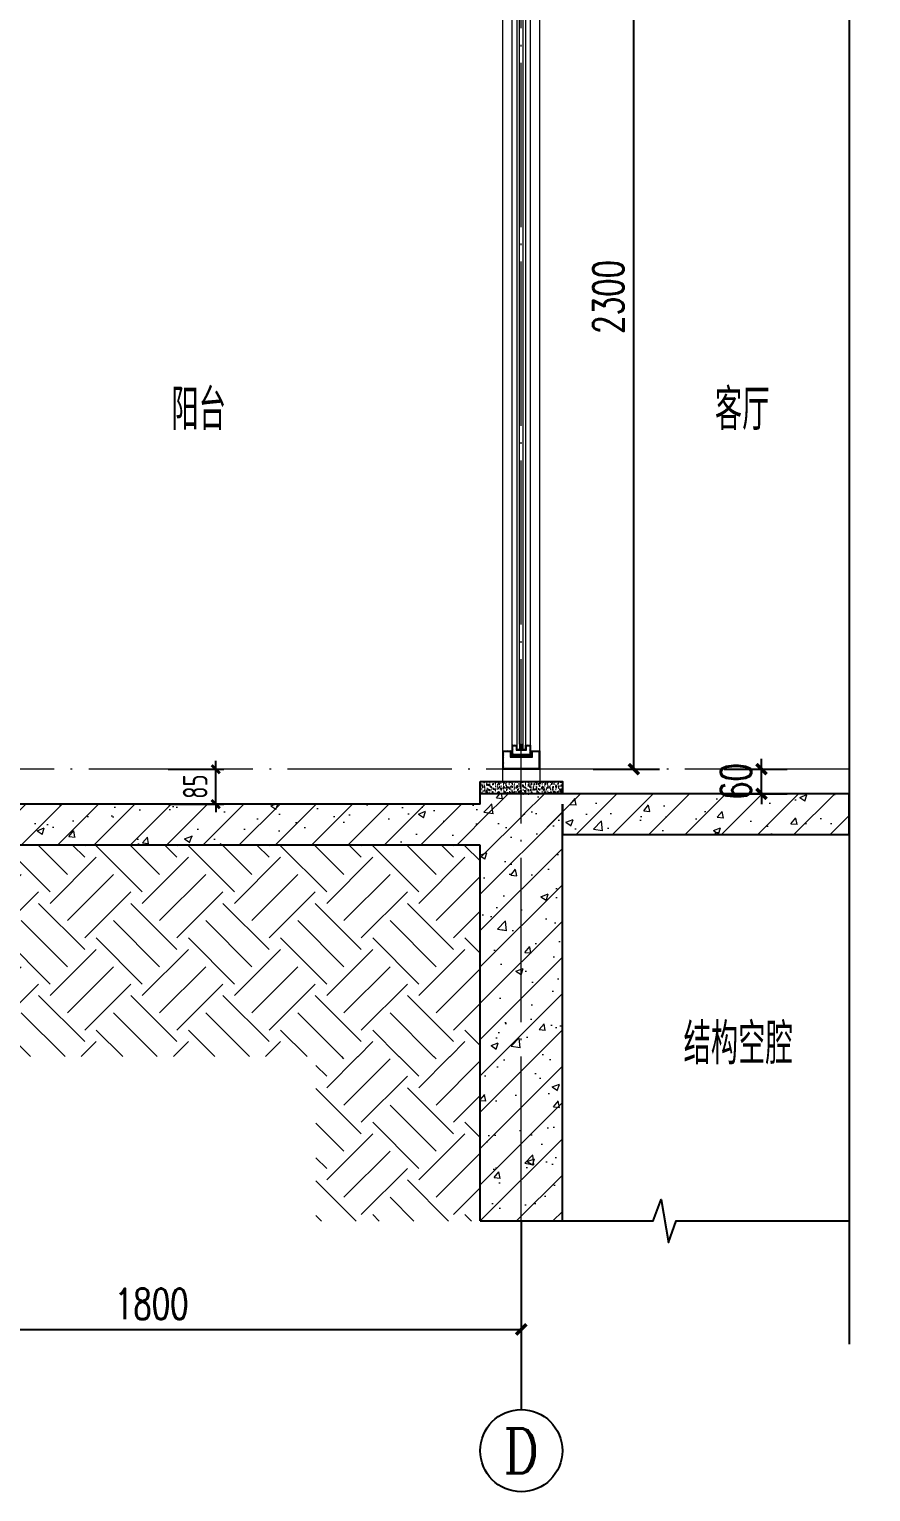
# Model space of a CAD drawing. Extents: x -1712635 to -854203, y -534641 to -21985.
# Drawn here: x -995980 to -993931, y -165650 to -162089 of the extents above; entities that cross this region are included whole.
import ezdxf
from ezdxf.enums import TextEntityAlignment as Align

# ---------------------------------------------------------------- set-up
doc = ezdxf.new("R2010")
doc.units = 0
doc.header["$LTSCALE"] = 1000
doc.linetypes.add('DOTE', pattern=[2.42, 2, -0.2, 0.02, -0.2])
doc.layers.get('0').update_dxf_attribs({"linetype": 'CONTINUOUS'})
doc.layers.get('Defpoints').update_dxf_attribs({"linetype": 'CONTINUOUS'})
for name, color, linetype in [('A-AXIS_TEXT', 7, 'CONTINUOUS'), ('AXIS', 3, 'CONTINUOUS'), ('DIM', 2, 'CONTINUOUS'), ('DIM_SYMB', 3, 'CONTINUOUS'), ('PUB_DIM', 3, 'CONTINUOUS'), ('PUB_TEXT', 2, 'CONTINUOUS'), ('WALL', 2, 'CONTINUOUS'), ('立面-看线', 251, 'CONTINUOUS')]:
    doc.layers.add(name, color=color, linetype=linetype)
for name, color, linetype, lineweight in [('AXIS_TEXT', 7, 'CONTINUOUS', 20), ('DOTE', 19, 'DOTE', 9), ('PUB_HATCH', 8, 'CONTINUOUS', 9), ('S_WINDOW', 144, 'CONTINUOUS', 15), ('填充', 251, 'CONTINUOUS', 5), ('细细', 250, 'CONTINUOUS', 0)]:
    doc.layers.add(name, color=color, linetype=linetype, lineweight=lineweight)
doc.styles.add('_TCH_AXIS', font='COMPLEX', dxfattribs={"bigfont": 'GBCBIG'})
doc.styles.add('_TCH_DIM_T3', font='SIMPLEX', dxfattribs={"width": 0.705882, "bigfont": 'GBCBIG'})
doc.styles.add('COMPLEX', font='COMPLEX')
doc.styles.add('TSSD_DIMENSION', font='Tssdeng.shx', dxfattribs={"width": 0.7, "bigfont": 'tssdchn.shx'})
doc.styles.add('TSSD_REIN', font='tssdeng.shx', dxfattribs={"width": 0.7, "height": 300, "bigfont": 'tssdchn.shx'})
doc.dimstyles.new('_TCH_ARCH&&25', dxfattribs={"dimtxt": 74.375, "dimasz": 25, "dimexe": 62.5, "dimexo": 75, "dimgap": 25, "dimtad": 1, "dimdec": 0, "dimzin": 0, "dimdsep": 46, "dimtxsty": '_TCH_DIM_T3', "dimblk": 'ARCHTICK', "dimcen": 0.09, "dimclrt": 7, "dimazin": 0, "dimtfac": 1, "dimtdec": 0, "dimtix": 1, "dimtmove": 2, "dimatfit": 3, "dimldrblk": 'ARCHTICK', "dimfxl": 0, "dimtolj": 1, "dimtzin": 0, "dimarcsym": 0})
doc.dimstyles.new('TSSD_20_20', dxfattribs={"dimtxt": 60, "dimasz": 20, "dimexe": 20, "dimexo": 50, "dimgap": 20, "dimtad": 1, "dimdec": 0, "dimzin": 0, "dimdsep": 46, "dimtxsty": 'TSSD_DIMENSION', "dimblk": 'ARCHTICK', "dimblk1": 'ARCHTICK', "dimblk2": 'ARCHTICK', "dimcen": 0, "dimdle": 20, "dimclrt": 7, "dimadec": 0, "dimazin": 0, "dimtfac": 1, "dimtdec": 0, "dimtix": 1, "dimtmove": 2, "dimatfit": 3, "dimfxl": 0, "dimtolj": 1, "dimtzin": 0, "dimarcsym": 0})
pattern_1 = [(315, (145053.3697, 680712.4302), (-1.76776695, -1.76776695), []), (315, (145054.5482, 680712.4302), (-1.76776695, -1.76776695), [])]
pattern_2 = [(315, (145053.3697, 678374.192), (-1.76776695, -1.76776695), []), (315, (145054.5482, 678374.192), (-1.76776695, -1.76776695), [])]
pattern_3 = [(45, (-1861990.9, -37904.43), (0, 224.506403), [158.75, -158.75]), (45, (-1862033, -37862.34), (0, 224.506403), [158.75, -158.75]), (45, (-1862075.1, -37820.24), (0, 224.506403), [158.75, -158.75]), (135, (-1862075.1, -37792.18), (-224.506403, 0), [158.75, -158.75]), (135, (-1862033, -37750.08), (-224.506403, 0), [158.75, -158.75]), (135, (-1861990.9, -37707.99), (-224.506403, 0), [158.75, -158.75])]
pattern_4 = [(45, (-1569657.01, 4552.52), (-44.194174, 44.194174), []), (50, (-1569657.01, 4552.52), (179.315046, -15.688034), [18.75, -206.25]), (355, (-1569657.01, 4552.52), (-34.687833, 188.048033), [15, -165]), (100.4514, (-1569642.07, 4551.21), (144.627345, 172.359886), [15.93505, -175.28553]), (46.1842, (-1569657, 4602.52), (266.81026, -41.37975), [28.125, -309.375]), (96.6356, (-1569634.78, 4599.07), (233.66568, 243.52947), [23.90257, -262.92825]), (351.1842, (-1569657, 4602.52), (233.66549, 243.52965), [22.5, -247.5]), (21, (-1569632.01, 4590.02), (149.226763, -100.654723), [18.75, -206.25]), (326, (-1569632.01, 4590.02), (60.828833, 181.28751), [15, -165]), (71.4514, (-1569619.58, 4581.63), (210.055657, 80.632624), [15.93505, -175.28553]), (37.5, (-1569657.01, 4552.52), (3.039964, 83.2234635), [0, -163, 0, -167.5, 0, -165.625]), (7.5, (-1569657.01, 4552.52), (65.767384, 98.602928), [0, -95.5, 0, -159.25, 0, -63.125]), (327.5, (-1569712.76, 4552.52), (133.455609, -5.638718), [0, -62.5, 0, -195, 0, -258.75]), (317.5, (-1569737.76, 4552.52), (145.796542, 25.026246), [0, -81.25, 0, -129.5, 0, -183.75])]

# ---------------------------------------------------------------- blocks, each defined once
blk = doc.blocks.new('afzdfsregf')
at = {"layer": '细细'}
h = blk.add_hatch(dxfattribs=at)
h.set_pattern_fill('金属', color=256, style=0)
h.set_pattern_definition(pattern_1)
h.paths.add_polyline_path([(221063.8, 608913.8), (221043.8, 608913.8), (221043.8, 608927.3), (220993.8, 608927.3), (220993.8, 608913.8), (220973.8, 608913.8), (220973.8, 608958.8), (221063.8, 608958.8)])
h.paths.add_polyline_path([(221045.8, 608929.3), (221045.8, 608915.8), (221061.8, 608915.8), (221061.8, 608956.8), (220975.8, 608956.8), (220975.8, 608915.8), (220991.8, 608915.8), (220991.8, 608929.3)], flags=16)
h = blk.add_hatch(dxfattribs=at)
h.set_pattern_fill('金属', color=256, style=0)
h.set_pattern_definition(pattern_1)
h.paths.add_polyline_path([(220996.3, 608925.3), (220996.3, 608900.3), (221008.3, 608900.3), (221008.3, 608910.3), (221029.3, 608910.3), (221029.3, 608900.3), (221041.3, 608900.3), (221041.3, 608925.3)])
h.paths.add_polyline_path([(221039.3, 608923.3), (221039.3, 608902.3), (221031.3, 608902.3), (221031.3, 608912.3), (221006.3, 608912.3), (221006.3, 608902.3), (220998.3, 608902.3), (220998.3, 608923.3)], flags=16)
h = blk.add_hatch(color=256, dxfattribs=at)
edge = h.paths.add_edge_path()
edge.add_line((221023.3, 608910.3), (221023.3, 608898.3))
edge.add_arc((221018.8, 608890), 9.44, 61.5175, 118.4825)
edge.add_line((221014.3, 608898.3), (221014.3, 608910.3))
edge.add_arc((221018.8, 608918.6), 9.44, 241.5175, 298.4825)
h = blk.add_hatch(dxfattribs=at)
h.set_pattern_fill('金属', color=256, style=0)
h.set_pattern_definition(pattern_2)
h.paths.add_polyline_path([(221063.8, 606703.8), (221043.8, 606703.8), (221043.8, 606690.3), (220993.8, 606690.3), (220993.8, 606703.8), (220973.8, 606703.8), (220973.8, 606658.8), (221063.8, 606658.8)])
h.paths.add_polyline_path([(221045.8, 606688.3), (221045.8, 606701.8), (221061.8, 606701.8), (221061.8, 606660.8), (220975.8, 606660.8), (220975.8, 606701.8), (220991.8, 606701.8), (220991.8, 606688.3)], flags=16)
h = blk.add_hatch(dxfattribs=at)
h.set_pattern_fill('金属', color=256, style=0)
h.set_pattern_definition(pattern_2)
h.paths.add_polyline_path([(220996.3, 606692.3), (220996.3, 606717.3), (221008.3, 606717.3), (221008.3, 606707.3), (221029.3, 606707.3), (221029.3, 606717.3), (221041.3, 606717.3), (221041.3, 606692.3)])
h.paths.add_polyline_path([(221039.3, 606694.3), (221039.3, 606715.3), (221031.3, 606715.3), (221031.3, 606705.3), (221006.3, 606705.3), (221006.3, 606715.3), (220998.3, 606715.3), (220998.3, 606694.3)], flags=16)
h = blk.add_hatch(color=256, dxfattribs=at)
edge = h.paths.add_edge_path()
edge.add_line((221023.3, 606707.3), (221023.3, 606719.3))
edge.add_arc((221018.8, 606727.6), 9.44, 241.5175, 298.4825, ccw=False)
edge.add_line((221014.3, 606719.3), (221014.3, 606707.3))
edge.add_arc((221018.8, 606699), 9.44, 61.5175, 118.4825, ccw=False)
at = {"layer": 'S_WINDOW'}
for p, q in [((220973.8, 606703.8), (220973.8, 608913.8)), ((221063.8, 606703.8), (221063.8, 608913.8)), ((220996.3, 606717.3), (220996.3, 608900.3)), ((221041.3, 606717.3), (221041.3, 608900.3))]:
    blk.add_line(p, q, dxfattribs=at)
for points in [[(220973.8, 608958.8), (220973.8, 608913.8), (220993.8, 608913.8), (220993.8, 608927.3), (221043.8, 608927.3), (221043.8, 608913.8), (221063.8, 608913.8), (221063.8, 608958.8)], [(220975.8, 608956.8), (220975.8, 608915.8), (220991.8, 608915.8), (220991.8, 608929.3), (221045.8, 608929.3), (221045.8, 608915.8), (221061.8, 608915.8), (221061.8, 608956.8)], [(220996.3, 608925.3), (220996.3, 608900.3), (221008.3, 608900.3), (221008.3, 608910.3), (221029.3, 608910.3), (221029.3, 608900.3), (221041.3, 608900.3), (221041.3, 608925.3)], [(220998.3, 608923.3), (220998.3, 608902.3), (221006.3, 608902.3), (221006.3, 608912.3), (221031.3, 608912.3), (221031.3, 608902.3), (221039.3, 608902.3), (221039.3, 608923.3)], [(220973.8, 606658.8), (220973.8, 606703.8), (220993.8, 606703.8), (220993.8, 606690.3), (221043.8, 606690.3), (221043.8, 606703.8), (221063.8, 606703.8), (221063.8, 606658.8)], [(220975.8, 606660.8), (220975.8, 606701.8), (220991.8, 606701.8), (220991.8, 606688.3), (221045.8, 606688.3), (221045.8, 606701.8), (221061.8, 606701.8), (221061.8, 606660.8)], [(220996.3, 606692.3), (220996.3, 606717.3), (221008.3, 606717.3), (221008.3, 606707.3), (221029.3, 606707.3), (221029.3, 606717.3), (221041.3, 606717.3), (221041.3, 606692.3)], [(220998.3, 606694.3), (220998.3, 606715.3), (221006.3, 606715.3), (221006.3, 606705.3), (221031.3, 606705.3), (221031.3, 606715.3), (221039.3, 606715.3), (221039.3, 606694.3)]]:
    blk.add_lwpolyline(points, close=True, dxfattribs=at)
at = {"layer": '细细'}
for points in [[(221014.3, 606719.3), (221014.3, 608910.3)], [(221023.3, 606719.3), (221023.3, 608910.3)], [(221008.3, 608900.3), (221008.3, 606717.3)], [(221029.3, 608900.3), (221029.3, 606717.3)]]:
    blk.add_lwpolyline(points, dxfattribs=at)
for points in [[(221023.3, 608910.3), (221023.3, 608898.3, 0.253805), (221014.3, 608898.3), (221014.3, 608910.3, 0.253805)], [(221023.3, 606707.3), (221023.3, 606719.3, -0.253805), (221014.3, 606719.3), (221014.3, 606707.3, -0.253805)]]:
    blk.add_lwpolyline(points, format="xyb", close=True, dxfattribs=at)
blk = doc.blocks.new('_ArchTick')
at = {"color": 0, "const_width": 0.35}
blk.add_lwpolyline([(-0.5, -0.5), (0.5, 0.5)], dxfattribs=at)
blk = doc.blocks.new('*D2796')
at = {"layer": 'Defpoints', "color": 0}
for p in [(-994362.9, -163890.5), (-994196.9, -163890.5), (-994362.9, -163950.5)]:
    blk.add_point(p, dxfattribs=at)
at = {"layer": 'PUB_DIM', "color": 0, "lineweight": -2}
for p, q in [((-994196.9, -163890.5), (-994196.9, -163865.5)), ((-994287.9, -163890.5), (-994134.4, -163890.5)), ((-994196.9, -163950.5), (-994196.9, -163890.5)), ((-994287.9, -163950.5), (-994134.4, -163950.5)), ((-994196.9, -163950.5), (-994196.9, -163975.5))]:
    blk.add_line(p, q, dxfattribs=at)
at = {"layer": 'PUB_DIM', "color": 0, "lineweight": -2, "xscale": 25, "yscale": 25, "zscale": 25}
for p, rotation in [((-994196.9, -163890.5), 270), ((-994196.9, -163950.5), 90)]:
    blk.add_blockref('_ArchTick', p, dxfattribs=dict(at, rotation=rotation))
at = {"layer": 'PUB_DIM', "color": 7, "insert": (-994259.1, -163920.5), "char_height": 74.38, "attachment_point": 5, "rotation": 90, "style": '_TCH_DIM_T3'}
blk.add_mtext('\\A1;60', dxfattribs=at)
blk = doc.blocks.new('*D2858')
at = {"layer": 'Defpoints', "color": 0}
for p in [(-994681.8, -161590.5), (-994507.9, -161590.5), (-994681.8, -163890.5)]:
    blk.add_point(p, dxfattribs=at)
at = {"layer": 'PUB_DIM', "color": 0, "lineweight": -2}
for p, q in [((-994606.8, -161590.5), (-994445.4, -161590.5)), ((-994507.9, -163890.5), (-994507.9, -161590.5)), ((-994606.8, -163890.5), (-994445.4, -163890.5))]:
    blk.add_line(p, q, dxfattribs=at)
at = {"layer": 'PUB_DIM', "color": 0, "lineweight": -2, "xscale": 25, "yscale": 25, "zscale": 25}
for p, rotation in [((-994507.9, -161590.5), 90), ((-994507.9, -163890.5), 270)]:
    blk.add_blockref('_ArchTick', p, dxfattribs=dict(at, rotation=rotation))
at = {"layer": 'PUB_DIM', "color": 7, "insert": (-994570, -162740.5), "char_height": 74.38, "attachment_point": 5, "rotation": 90, "style": '_TCH_DIM_T3'}
blk.add_mtext('\\A1;2300', dxfattribs=at)
blk = doc.blocks.new('*D2859')
at = {"layer": 'AXIS', "color": 0, "lineweight": -2}
for p, q in [((-996581.8, -165065.5), (-996581.8, -165317.1)), ((-994781.8, -165065.5), (-994781.8, -165317.1)), ((-996581.8, -165254.6), (-994781.8, -165254.6))]:
    blk.add_line(p, q, dxfattribs=at)
at = {"layer": 'Defpoints', "color": 0}
for p in [(-996581.8, -164990.5), (-994781.8, -164990.5), (-994781.8, -165254.6)]:
    blk.add_point(p, dxfattribs=at)
at = {"layer": 'AXIS', "color": 0, "lineweight": -2, "xscale": 25, "yscale": 25, "zscale": 25, "rotation": 180}
blk.add_blockref('_ArchTick', (-996581.8, -165254.6), dxfattribs=at)
at = {"layer": 'AXIS', "color": 0, "lineweight": -2, "xscale": 25, "yscale": 25, "zscale": 25}
blk.add_blockref('_ArchTick', (-994781.8, -165254.6), dxfattribs=at)
at = {"layer": 'AXIS', "color": 7, "insert": (-995681.8, -165192.4), "char_height": 74.38, "attachment_point": 5, "style": '_TCH_DIM_T3'}
blk.add_mtext('\\A1;1800', dxfattribs=at)
blk = doc.blocks.new('_AXISO')
blk.add_circle((0, 0), 0.5)
at = {"layer": 'A-AXIS_TEXT', "style": 'COMPLEX', "width": 1.041667}
blk.add_attdef('A', text='', height=0.56, dxfattribs=at).set_placement((-0.25, -0.28), (0.25, -0.28), align=Align.FIT)
blk = doc.blocks.new('20210902.15310664')
at = {"layer": 'DOTE', "color": 1, "linetype": 'DOTE', "ltscale": 0.2}
for p, q in [((86857.8, -133245.9), (86857.8, -113645.9)), ((87656.3, -132145.9), (83887.6, -132145.9))]:
    blk.add_line(p, q, dxfattribs=at)
blk = doc.blocks.new('*D3861')
at = {"layer": 'Defpoints', "color": 0}
for p in [(-995692, -163890.5), (-995526, -163890.5), (-995692, -163975.5)]:
    blk.add_point(p, dxfattribs=at)
at = {"layer": 'DIM', "color": 0, "lineweight": -2}
for p, q in [((-995526, -163890.5), (-995526, -163870.5)), ((-995642, -163890.5), (-995506, -163890.5)), ((-995526, -163975.5), (-995526, -163890.5)), ((-995642, -163975.5), (-995506, -163975.5)), ((-995526, -163975.5), (-995526, -163995.5))]:
    blk.add_line(p, q, dxfattribs=at)
at = {"layer": 'DIM', "color": 0, "lineweight": -2, "xscale": 20, "yscale": 20, "zscale": 20}
for p, rotation in [((-995526, -163890.5), 270), ((-995526, -163975.5), 90)]:
    blk.add_blockref('_ArchTick', p, dxfattribs=dict(at, rotation=rotation))
at = {"layer": 'DIM', "color": 7, "insert": (-995576, -163933), "char_height": 60, "attachment_point": 5, "rotation": 90, "style": 'TSSD_DIMENSION'}
blk.add_mtext('\\A1;85', dxfattribs=at)

msp = doc.modelspace()

# ---------------------------------------------------------------- hatches: boundary and pattern name
at = {"layer": 'PUB_HATCH'}
h = msp.add_hatch(dxfattribs=at)
h.set_pattern_fill('钢筋混凝土', color=256, scale=25, style=0)
h.set_pattern_definition(pattern_4)
h.paths.add_polyline_path([(-993983.3, -163950.52), (-994881.83, -163950.52), (-994681.83, -164050.52), (-993983.3, -164050.52)])
h = msp.add_hatch(dxfattribs=at)
h.set_pattern_fill('钢筋混凝土', color=256, scale=25, style=0)
h.set_pattern_definition(pattern_4)
h.paths.add_polyline_path([(-994815.16, -164008.85), (-994681.83, -163975.52), (-994681.83, -164050.52), (-994881.83, -163950.52), (-994881.83, -163975.52)])
h = msp.add_hatch(dxfattribs=at)
h.set_pattern_fill('钢筋混凝土', color=256, scale=25, style=0)
h.set_pattern_definition(pattern_4)
h.paths.add_polyline_path([(-994815.16, -164008.85), (-994881.83, -163975.52), (-996481.83, -163975.52), (-996481.83, -164075.52), (-994881.83, -164075.52)])
h = msp.add_hatch(dxfattribs=at)
h.set_pattern_fill('钢筋混凝土', color=256, scale=25, style=0)
h.set_pattern_definition(pattern_4)
h.paths.add_polyline_path([(-994681.86, -164990.52), (-994681.83, -163975.52), (-994815.16, -164008.85), (-994881.83, -164075.52), (-994881.86, -164990.51)])
at = {"layer": '填充'}
h = msp.add_hatch(dxfattribs=at)
h.set_pattern_fill('EARTH', color=250, scale=50, angle=45, style=0)
h.set_pattern_definition(pattern_3)
h.paths.add_polyline_path([(-996481.83, -164590.5), (-994881.84, -164590.53), (-994881.84, -164075.53), (-996481.83, -164075.5)])
h = msp.add_hatch(dxfattribs=at)
h.set_pattern_fill('EARTH', color=250, scale=50, angle=45, style=0)
h.set_pattern_definition(pattern_3)
h.paths.add_polyline_path([(-994881.83, -164590.52), (-995281.83, -164590.52), (-995281.83, -164990.71), (-994881.83, -164990.71)])
at = {"layer": '立面-看线'}
h = msp.add_hatch(dxfattribs=at)
h.set_pattern_fill('碎沙', color=256, scale=4)
h.set_pattern_definition([(37.5, (-1795935.0695, -549337.4675), (-0.32000626, 9.78826475), [0, -7.7216, 0, -8.636, 0, -8.255]), (7.5, (-1795935.07, -549337.467), (8.99046566, 14.33650201), [0, -4.1656, 0, -6.9596, 0, -2.667]), (327.5, (-1795941.318, -549337.4675), (15.819847405, 0.02874369), [0, -2.54, 0, -9.144, 0, -11.938]), (317.5, (-1795941.318, -549337.467), (15.27112905, 4.45858647), [0, -1.27, 0, -5.9944, 0, -6.858])])
h.paths.add_polyline_path([(-994681.83, -163950.52), (-994681.83, -163920.52), (-994881.83, -163920.52), (-994881.83, -163950.52)])

# ---------------------------------------------------------------- linework, layer by layer
at = {"layer": 'AXIS'}
msp.add_line((-994781.86, -164990.52), (-994781.86, -165449.91), dxfattribs=at)
at = {"layer": 'DIM_SYMB'}
for points in [[(-993983.3, -145970.52), (-993983.3, -155602.39), (-993930.8, -155621.5), (-994035.8, -155640.01), (-993983.3, -155658.64), (-993983.3, -165290.52)], [(-994881.86, -164990.52), (-994460.71, -164990.52), (-994441.6, -164938.02), (-994423.08, -165043.02), (-994404.46, -164990.52), (-993983.3, -164990.52)]]:
    msp.add_lwpolyline(points, dxfattribs=at)
at = {"layer": 'S_WINDOW'}
msp.add_lwpolyline([(-994826.83, -163890.52), (-994736.83, -163890.52), (-994736.83, -163920.52), (-994826.83, -163920.52)], close=True, dxfattribs=at)
at = {"layer": 'WALL'}
for p, q in [((-993983.3, -163950.52), (-994881.83, -163950.52)), ((-994881.83, -163975.52), (-994881.83, -163950.52)), ((-993983.3, -164050.52), (-993983.3, -163950.52)), ((-994881.83, -163975.52), (-996481.83, -163975.52)), ((-994681.86, -164990.52), (-994681.83, -163975.52)), ((-994681.83, -163975.52), (-994681.83, -164050.52)), ((-993983.3, -164050.52), (-994681.83, -164050.52)), ((-994881.83, -164075.52), (-996481.83, -164075.52)), ((-994881.86, -164990.51), (-994881.83, -164075.52)), ((-994881.86, -164990.51), (-994681.86, -164990.52))]:
    msp.add_line(p, q, dxfattribs=at)
msp.add_lwpolyline([(-994881.83, -163920.52), (-994681.83, -163920.52), (-994681.83, -163950.52), (-994881.83, -163950.52)], close=True, dxfattribs=at)

# ---------------------------------------------------------------- block references
msp.add_blockref('afzdfsregf', (-1215800.59, -770549.27))
at = {"layer": 'AXIS'}
ref = msp.add_blockref('_AXISO', (-994781.86, -165549.91), dxfattribs=dict(at, xscale=200, yscale=200, zscale=200))
ref.add_attrib('A', 'D', dxfattribs={"layer": 'AXIS_TEXT', "height": 108.81, "style": '_TCH_AXIS'}).set_placement((-994825.9, -165604.32), (-994737.82, -165604.32), align=Align.FIT)
at = {"layer": 'DOTE'}
msp.add_blockref('20210902.15310664', (-1081639.59, -31744.62), dxfattribs=at)

# ---------------------------------------------------------------- texts
at = {"layer": 'PUB_TEXT', "style": 'TSSD_REIN', "width": 0.7}
for s, p in [('客厅', (-994310.42, -163064.89)), ('阳台', (-995633.92, -163064.89)), ('结构空腔', (-994386.69, -164609.1))]:
    msp.add_text(s, height=100, dxfattribs=at).set_placement(p)

# ---------------------------------------------------------------- dimensions: what is measured, and where the dimension line sits
at = {"layer": 'AXIS'}
dim = msp.add_aligned_dim(p1=(-996581.83, -164990.52), p2=(-994781.83, -164990.52), distance=-264.03, dimstyle='_TCH_ARCH&&25', dxfattribs=at)
dim.commit()
dim.dimension.update_dxf_attribs({"geometry": '*D2859', "text_midpoint": (-995681.83, -165192.36)})
at = {"layer": 'DIM'}
dim = msp.add_aligned_dim(p1=(-995692, -163975.52), p2=(-995692, -163890.52), distance=-165.96, dimstyle='TSSD_20_20', dxfattribs=at)
dim.commit()
dim.dimension.update_dxf_attribs({"geometry": '*D3861', "text_midpoint": (-995576.04, -163933.02)})
at = {"layer": 'PUB_DIM'}
for p1, p2, distance, picture, middle in [((-994681.83, -163890.52), (-994681.83, -161590.52), -173.97, '*D2858', (-994570.05, -162740.52)), ((-994362.89, -163950.52), (-994362.89, -163890.52), -165.96, '*D2796', (-994259.12, -163920.52))]:
    dim = msp.add_aligned_dim(p1=p1, p2=p2, distance=distance, dimstyle='_TCH_ARCH&&25', dxfattribs=at)
    dim.commit()
    dim.dimension.update_dxf_attribs({"geometry": picture, "text_midpoint": middle})

doc.saveas('drawing.dxf')
